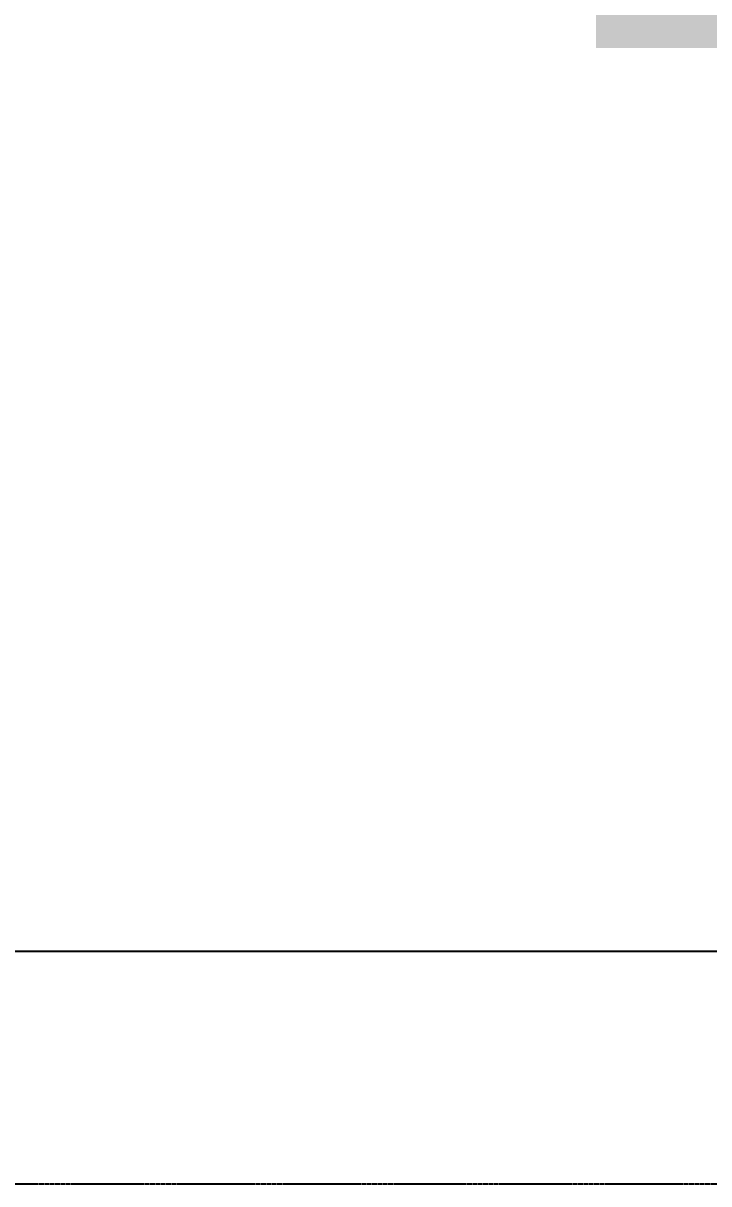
# Model space of a CAD drawing. Header units: millimetres. Extents: x -179928 to 528275, y -469666 to 511935.
# Drawn here: x 227635 to 228117, y 27103 to 27919 of the extents above; entities that cross this region are included whole.
import ezdxf

# ---------------------------------------------------------------- set-up
doc = ezdxf.new("R2010")
doc.units = ezdxf.units.MM
doc.linetypes.add('DASHED', pattern=[0.75, 0.5, -0.25])
for name, color, linetype in [('ad-Elevation 10', 8, 'Continuous'), ('ad-Furniture', 8, 'Continuous'), ('ad-Lvl-Plinth', 30, 'Continuous')]:
    doc.layers.add(name, color=color, linetype=linetype)
doc.layers.add('ad-Landscape', color=94, linetype='Continuous', lineweight=35)
doc.layers.add('ad-Landscape 2', color=7, linetype='Continuous', lineweight=35, true_color=0x264c00)
doc.styles.add('Sections_The woods Site plan_Entrances$0$Standard', font='arial.ttf')

# ---------------------------------------------------------------- blocks, each defined once
blk = doc.blocks.new('bamboo')
at = {"layer": 'ad-Landscape'}
for points in [[(636.2, -1166.1), (586.8, -1018.5), (610.3, -1187.4), (636.2, -1166.1)], [(214.7, -1043.5), (291.1, -1183.9), (180.8, -1072.6), (206.2, -1050.8)], [(376.8, -1193.4), (327.4, -1045.8), (350.9, -1214.7), (376.8, -1193.4)], [(139.6, -1093.3), (133.6, -1172), (116.6, -1083.6), (132.3, -1084.8)], [(144.7, -1234.3), (95.3, -1086.7), (118.8, -1255.6), (144.7, -1234.3)], [(392.5, -1194.9), (534.4, -1121.4), (420.9, -1229.4), (399.6, -1203.5)], [(160.4, -1235.8), (302.3, -1162.3), (188.8, -1270.3), (167.5, -1244.4)], [(611.8, -1171.7), (640.3, -1206.2), (480.1, -1222.4), (603.2, -1178.8)], [(3.9, -1175.6), (82.5, -1183.2), (-6.2, -1198.4), (-4.7, -1182.7)], [(352.4, -1199), (380.9, -1233.5), (220.7, -1249.7), (343.8, -1206.1)], [(120.3, -1239.9), (148.8, -1274.4), (-11.4, -1290.6), (111.7, -1247)], [(-2.1, -1238.5), (-8.1, -1301.4), (9.1, -1287.1), (5, -1247.1)], [(590.1, -1233.1), (609.9, -1274.7), (501, -1335.5), (597.2, -1241.7)], [(635.8, -1253.4), (625.3, -1363.4), (665.7, -1272.1), (642.9, -1262)], [(330.7, -1260.4), (350.5, -1301.9), (241.6, -1362.8), (337.8, -1269)], [(440.8, -1271), (519.4, -1278.6), (430.7, -1293.8), (432.2, -1278.1)], [(376.4, -1280.6), (365.9, -1390.7), (406.3, -1299.4), (383.5, -1289.3)], [(98.6, -1301.3), (118.4, -1342.9), (9.5, -1403.7), (105.7, -1309.9)], [(694.2, -1306.6), (688.2, -1369.5), (705.4, -1355.3), (701.3, -1315.3)], [(144.3, -1321.5), (133.8, -1431.6), (174.2, -1340.3), (151.4, -1330.2)], [(208.7, -1311.9), (287.3, -1319.5), (198.6, -1334.7), (200.1, -1319)], [(434.8, -1333.9), (428.8, -1396.8), (446, -1382.6), (441.9, -1342.5)], [(202.7, -1374.8), (196.7, -1437.7), (213.9, -1423.5), (209.8, -1383.4)]]:
    blk.add_lwpolyline(points, dxfattribs=at)
at = {"layer": 'ad-Landscape 2'}
for points in [[(651.9, -1167.6), (793.8, -1094.1), (680.3, -1202.1), (659, -1176.3)], [(700.2, -1243.7), (778.8, -1251.3), (690.1, -1266.6), (691.6, -1250.8)]]:
    blk.add_lwpolyline(points, dxfattribs=at)
blk = doc.blocks.new('zw$DAD3')
at = {"true_color": 0x7f5f3f, "transparency": 33554610}
h = blk.add_hatch(dxfattribs=at)
h.set_pattern_fill('DOTS', color=37, scale=20, angle=360)
h.set_pattern_definition([(360, (-800139.518, 271344.397), (15.875, 31.75), [0, -31.75])])
h.paths.add_polyline_path([(450, -2530), (2915, -2530), (2915, -450), (450, -450)])
at = {"layer": 'ad-Elevation 10', "linetype": 'DASHED'}
blk.add_lwpolyline([(0, -2980), (3365, -2980), (3365, 0), (0, 0)], close=True, dxfattribs=at)
at = {"layer": 'ad-Elevation 10'}
blk.add_lwpolyline([(450, -2530), (2915, -2530), (2915, -450), (450, -450)], close=True, dxfattribs=at)
at = {"layer": 'ad-Landscape', "linetype": 'Continuous', "xscale": 0.473259546584505, "yscale": 0.473259546584505, "zscale": 0.473259546584505, "rotation": 359.9999999999999}
blk.add_blockref('bamboo', (1292.6, -1624.94), dxfattribs=at)
blk = doc.blocks.new('zw$66EE')
at = {"layer": 'ad-Furniture', "rotation": 359.9999999999997}
blk.add_blockref('zw$DAD3', (3610, 8185), dxfattribs=at)
blk = doc.blocks.new('1625_West Villa')
at = {"layer": 'ad-Furniture'}
blk.add_blockref('zw$66EE', (0, 0), dxfattribs=at)
blk = doc.blocks.new("All Plot's Villa Plans")
at = {"ltscale": 5}
blk.add_blockref('1625_West Villa', (222742.28, 21898.27), dxfattribs=at)
blk = doc.blocks.new('zw$63CD')
at = {"layer": 'ad-Lvl-Plinth', "insert": (236117.3, -70891.03), "char_height": 1269.9849, "width": 5416.267, "attachment_point": 5, "style": 'Sections_The woods Site plan_Entrances$0$Standard', "bg_fill": 19, "box_fill_scale": 1.5, "bg_fill_color": 257, "bg_fill_transparency": 0}
blk.add_mtext('\\pxt4;497.02', dxfattribs=at)

msp = doc.modelspace()

# ---------------------------------------------------------------- block references
at = {"ltscale": 5}
msp.add_blockref("All Plot's Villa Plans", (0, 0), dxfattribs=at)

# ---------------------------------------------------------------- next in the draw order: block references
at = {"layer": 'ad-Lvl-Plinth', "ltscale": 5}
msp.add_blockref('zw$63CD', (-5982.94, 99418.55), dxfattribs=at)

doc.saveas('drawing.dxf')
